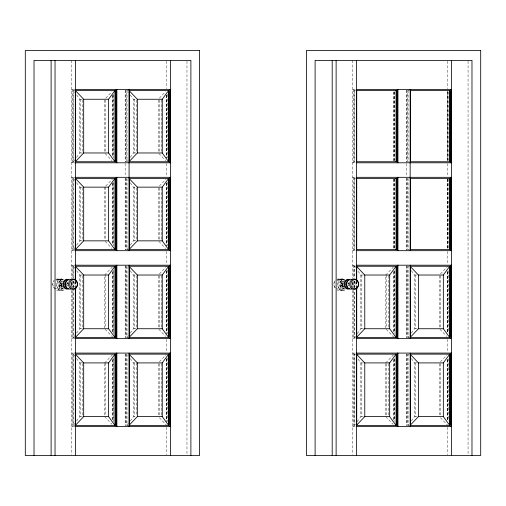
<?xml version="1.0" encoding="UTF-8"?>
<svg xmlns="http://www.w3.org/2000/svg" width="506" height="506" viewBox="0 0 506 506"><rect width="100%" height="100%" fill="white"/><g stroke="black" fill="none" stroke-linecap="round" stroke-linejoin="round"><path stroke-width="0.38" stroke-dasharray="2.53 1.9" d="M61.346 283.765L60.998 285.492L61.814 286.927M342.429 283.765L342.081 285.492L342.897 286.927M61.365 281.355L59.98 284.208L61.365 287.066M61.017 285.201L61.498 284.208L61.017 283.221M67.741 282.493L66.906 284.208L67.741 285.928M71.352 286.497L72.466 284.208L71.352 281.924M342.454 281.355L341.063 284.208L342.454 287.066M342.1 285.201L342.587 284.208L342.1 283.221M343.568 285.928L343.011 287.066L340.234 287.066L338.843 284.208L340.234 281.355L344.535 281.355M348.552 283.069L347.995 284.208L349.108 286.497M352.442 286.497L353.549 284.208L352.442 281.924M62.978 285.631L62.086 286.991L60.72 286.927L59.904 285.492L60.252 283.765L61.504 283.044M56.653 290.57L60.745 290.754L63.402 286.674M60.745 290.754L63.358 290.754L64.117 289.59M344.061 285.631L343.176 286.991L341.809 286.927L340.993 285.492L341.341 283.765L342.594 283.044M337.04 289.343L337.736 290.57L341.828 290.754L344.485 286.674M341.828 290.754L344.447 290.754L345.206 289.59M74.724 159.871L73.351 161.749L73.351 90.479L74.724 92.364M76.551 157.36L79.758 152.97L79.758 99.258L76.551 94.869M128.391 159.871L127.019 161.749L127.019 90.479L128.391 92.364M130.219 157.36L133.426 152.97L133.426 99.258L130.219 94.869M74.724 247.75L73.351 249.635L73.351 178.365L73.022 178.365L73.022 249.635L74.907 249.635M76.551 245.239L79.758 240.85L79.758 187.144L76.551 182.755M128.391 247.75L127.019 249.635L127.019 178.365L128.391 180.244M130.219 245.239L133.426 240.85L133.426 187.144L130.219 182.755M74.724 335.636L73.351 337.515L73.351 290.526M76.551 333.125L79.758 328.736L79.758 275.024L76.551 270.634M128.391 335.636L127.019 337.515L127.019 266.245L128.391 268.129M130.219 333.125L133.426 328.736L133.426 275.024L130.219 270.634M74.724 423.516L73.351 425.401L73.351 354.13L73.022 354.13L73.022 425.401L74.907 425.401M76.551 421.005L79.758 416.615L79.758 362.91L76.551 358.52M128.391 423.516L127.019 425.401L127.019 354.13L128.391 356.009M130.219 421.005L133.426 416.615L133.426 362.91L130.219 358.52M355.351 336.262L354.434 337.515L354.434 290.526M357.185 333.751L360.848 328.736L360.848 275.024L357.185 270.008M409.019 336.262L408.102 337.515L408.102 266.245L409.019 267.497M411.308 333.125L414.515 328.736L414.515 275.024L411.308 270.634M355.351 424.142L354.434 425.401L354.434 354.13L355.351 355.383M357.185 421.637L360.848 416.615L360.848 362.91L357.185 357.894M409.019 424.142L408.102 425.401L408.102 354.13L409.019 355.383M411.308 421.005L414.515 416.615L414.515 362.91L411.308 358.52M105.71 98.164L111.984 91.58M159.377 98.164L165.652 91.58M105.71 186.044L112.509 178.909M159.377 186.044L166.177 178.909M112.509 266.795L104.66 275.024L104.66 327.945M159.377 273.929L166.702 266.245M104.66 362.91L112.509 354.674M159.377 361.809L166.177 354.674M393.598 266.795L385.749 275.024L385.749 327.945M440.46 273.929L447.785 266.245M385.749 362.91L393.598 354.674M440.46 361.809L447.266 354.674M56.501 280.375L58.993 278.933L61.612 278.933L63.427 280.172M61.612 278.933L57.867 281.096L56.824 286.276L59.265 290.57L63.358 290.754M336.964 280.735L340.083 278.933L342.695 278.933L344.51 280.172M342.695 278.933L338.95 281.096L337.907 286.276L340.355 290.57L344.447 290.754M58.418 289.305L61.612 288.983M339.501 289.305L342.695 288.983M71.491 89.435L73.838 89.435M352.574 89.435L355.705 89.435M74.907 90.479L73.022 90.479L73.022 161.749L74.907 161.749M128.575 90.479L126.69 90.479L126.69 161.749L128.575 161.749M355.667 90.479L354.111 90.479L354.111 161.749L355.667 161.749M409.335 90.479L407.779 90.479L407.779 161.749L409.335 161.749M79.758 99.258L82.295 99.258M133.426 99.258L134.982 99.258M79.758 152.97L82.295 152.97M133.426 152.97L135.962 152.97M71.491 162.793L73.838 162.793M352.574 162.793L355.705 162.793M71.491 177.321L73.838 177.321M352.574 177.321L355.705 177.321M355.667 178.365L354.111 178.365L354.111 249.635L355.667 249.635M79.758 187.144L82.295 187.144M133.426 187.144L134.982 187.144M79.758 240.85L82.295 240.85M133.426 240.85L135.962 240.85M128.575 249.635L126.69 249.635L126.69 178.365M409.335 249.635L407.779 249.635L407.779 178.365M71.491 250.679L73.838 250.679M352.574 250.679L355.705 250.679M71.491 265.201L73.838 265.201M352.574 265.201L355.705 265.201M74.724 268.129L73.022 266.245L73.022 277.996M355.667 266.245L354.111 266.245L354.111 277.996M79.758 275.024L82.295 275.024M133.426 275.024L134.982 275.024M360.848 275.024L363.384 275.024M414.515 275.024L417.052 275.024M64.148 281.355L59.145 281.355L57.754 284.208L59.145 287.066L63.18 286.991M62.978 283.221L60.056 283.221L59.569 284.208L60.056 285.201L62.978 285.201M66.59 283.221L67.899 283.221M344.061 283.221L341.139 283.221L340.658 284.208L341.139 285.201L344.061 285.201M347.679 283.221L348.64 283.221M67.899 285.201L66.59 285.201L66.109 284.208M347.679 285.201L348.64 285.201M79.758 328.736L82.295 328.736M133.426 328.736L135.962 328.736M360.848 328.736L363.959 328.736M414.515 328.736L417.829 328.736M74.907 337.515L73.022 337.515L73.022 290.526M128.575 337.515L126.69 337.515L126.69 266.245M355.667 337.515L354.111 337.515L354.111 290.526M409.335 337.515L407.779 337.515L407.779 266.245M71.491 338.558L73.838 338.558M352.574 338.558L355.705 338.558M71.491 353.087L73.838 353.087M352.574 353.087L355.705 353.087M355.667 354.13L354.111 354.13L354.111 425.401L355.667 425.401M79.758 362.91L82.295 362.91M133.426 362.91L134.982 362.91M360.848 362.91L363.384 362.91M414.515 362.91L417.052 362.91M79.758 416.615L82.295 416.615M133.426 416.615L134.982 416.615M360.848 416.615L363.384 416.615M414.515 416.615L417.052 416.615M128.575 425.401L126.69 425.401L126.69 354.13M409.335 425.401L407.779 425.401L407.779 354.13M71.491 426.444L73.838 426.444M352.574 426.444L355.705 426.444M339.501 279.116L342.695 279.438M58.418 279.116L61.612 279.438M340.083 278.933L343.713 281.418M58.993 278.933L62.624 281.418M439.942 329.286L446.741 336.42M386.274 329.286L394.117 337.515M440.46 417.716L447.785 425.401M158.852 153.52L165.652 160.649M385.749 416.615L393.073 424.3M105.185 153.52L111.984 160.649M158.852 241.4L165.652 248.535M105.185 241.4L111.984 248.535M158.852 329.286L165.652 336.42M105.185 329.286L113.034 337.515M159.377 417.716L166.702 425.401M104.66 416.615L111.984 424.3M355.351 267.497L354.434 266.245L354.434 277.996M73.351 178.365L74.724 180.244M73.351 354.13L74.724 356.009M334.959 287.465L335.212 287.939A5.275 4.44 -90 0 1 335.212 280.482L334.959 280.956A4.598 3.871 -90 0 0 336.699 288.654M53.876 287.465L54.129 287.939M343.011 281.355L343.568 282.493M468.063 61.175L468.063 454.704M448.341 91.801L448.341 160.427M448.341 178.896L448.341 248.307M448.341 270.723L448.341 333.037M448.341 358.609L448.341 420.922M447.785 92.048L447.785 160.965M447.785 179.143L447.785 249.635M447.785 271.728L447.785 332.815M447.785 359.608L447.785 420.701M447.683 61.169L447.683 88.651M447.683 91.801L447.683 160.427M447.683 163.558L447.683 176.556M447.683 178.896L447.683 248.307M447.683 251.438L447.683 264.436M447.683 271.513L447.683 333.037M447.683 339.324L447.683 352.321M447.683 359.393L447.683 420.922M447.683 427.228L447.683 454.711M447.462 90.479L447.462 160.965M447.462 179.143L447.462 248.851M447.462 271.728L447.462 332.815M447.462 359.608L447.462 420.701M440.397 275.814L440.397 328.736M440.397 363.7L440.397 415.824M439.417 275.814L439.417 327.945M439.417 363.7L439.417 415.824M415.496 275.024L415.496 328.736M415.496 362.91L415.496 416.615M408.102 90.479L408.102 161.749M408.102 178.365L408.102 249.635M406.9 90.226L406.9 162.002M406.9 178.106L406.9 250.679M406.9 265.201L406.9 337.768M406.9 353.871L406.9 425.654M406.242 90.226L406.242 162.002M406.242 163.558L406.242 176.556M406.242 178.106L406.242 249.888M406.242 265.992L406.242 337.768M406.242 353.871L406.242 425.654M394.674 91.801L394.674 160.427M394.674 178.896L394.674 248.307M394.674 270.723L394.674 333.037M394.674 358.609L394.674 420.922M394.117 92.048L394.117 160.965M394.117 179.143L394.117 249.635M394.117 270.944L394.117 333.599M394.117 358.83L394.117 421.479M394.016 91.801L394.016 160.427M394.016 178.896L394.016 248.307M394.016 271.513L394.016 333.037M394.016 359.393L394.016 420.922M393.794 92.048L393.794 161.749M393.794 179.143L393.794 248.851M393.794 271.728L393.794 332.815M393.794 359.608L393.794 420.701M388.69 275.814L388.69 327.945M388.69 363.7L388.69 415.824M386.729 275.024L386.729 327.945M386.729 363.7L386.729 415.824M385.749 363.7L385.749 415.824M361.828 275.024L361.828 328.736M361.828 362.91L361.828 416.615M356.724 281.127L356.724 286.611M356.496 281.766L356.496 286.497M356.395 281.127L356.395 286.611M355.844 281.766L355.844 286.497M354.434 90.479L354.434 161.749M354.434 178.365L354.434 249.635M354.434 281.127L354.434 289.742M354.111 281.127L354.111 289.742M353.232 89.435L353.232 162.793M353.232 177.321L353.232 250.679M353.232 265.201L353.232 278.61M353.232 281.766L353.232 287.288M353.232 290.444L353.232 338.558M353.232 353.087L353.232 426.444M352.574 60.385L352.574 278.61M352.574 281.766L352.574 286.497M352.574 290.444L352.574 454.711M186.973 61.175L186.973 454.704M167.252 94.167L167.252 158.062M167.252 182.052L167.252 245.941M167.252 269.932L167.252 333.827M167.252 357.818L167.252 421.707M166.702 95.179L166.702 157.834M166.702 183.064L166.702 245.714M166.702 270.944L166.702 333.599M166.702 358.83L166.702 421.479M166.6 61.169L166.6 88.651M166.6 94.957L166.6 157.271M166.6 163.558L166.6 176.556M166.6 182.843L166.6 245.157M166.6 251.438L166.6 264.436M166.6 270.723L166.6 333.037M166.6 339.324L166.6 352.321M166.6 358.609L166.6 420.922M166.6 427.228L166.6 454.711M166.373 95.179L166.373 157.834M166.373 183.064L166.373 245.714M166.373 270.944L166.373 333.599M166.373 358.83L166.373 421.479M161.269 100.049L161.269 152.179M161.269 187.935L161.269 240.059M161.269 275.814L161.269 328.736M161.269 363.7L161.269 415.824M159.308 100.049L159.308 152.179M159.308 187.935L159.308 240.059M159.308 275.814L159.308 328.736M159.308 363.7L159.308 415.824M158.327 100.049L158.327 152.179M158.327 187.935L158.327 240.059M158.327 275.814L158.327 327.945M158.327 363.7L158.327 415.824M136.367 100.049L136.367 152.179M136.367 187.935L136.367 240.059M136.367 275.814L136.367 327.945M136.367 362.91L136.367 415.824M134.406 99.258L134.406 152.97M134.406 187.144L134.406 240.85M134.406 275.024L134.406 328.736M134.406 362.91L134.406 416.615M125.811 90.226L125.811 162.002M125.811 178.106L125.811 249.888M125.811 265.201L125.811 337.768M125.811 353.871L125.811 425.654M125.159 90.226L125.159 162.002M125.159 163.558L125.159 176.556M125.159 178.106L125.159 249.888M125.159 265.992L125.159 337.768M125.159 353.871L125.159 425.654M113.584 94.167L113.584 158.062M113.584 182.052L113.584 245.941M113.584 269.932L113.584 333.827M113.584 357.818L113.584 421.707M113.034 95.179L113.034 157.05M113.034 183.064L113.034 244.936M113.034 271.728L113.034 332.815M113.034 359.608L113.034 420.701M112.933 95.748L112.933 156.48M112.933 183.627L112.933 245.157M112.933 271.513L112.933 333.037M112.933 359.393L112.933 420.922M112.705 95.179L112.705 157.05M112.705 183.064L112.705 244.936M112.705 271.728L112.705 332.815M112.705 359.608L112.705 420.701M105.64 100.049L105.64 152.179M105.64 187.144L105.64 240.059M105.64 275.024L105.64 327.945M105.64 362.91L105.64 415.824M104.66 100.049L104.66 152.179M104.66 187.144L104.66 240.059M104.66 363.7L104.66 415.824M82.699 100.049L82.699 152.179M82.699 187.935L82.699 240.059M82.699 275.814L82.699 327.945M82.699 363.7L82.699 415.824M80.739 99.258L80.739 152.97M80.739 187.144L80.739 240.85M80.739 275.024L80.739 328.736M80.739 362.91L80.739 416.615M75.634 281.127L75.634 286.611M75.413 281.766L75.413 286.497M75.312 281.127L75.312 286.611M74.755 281.766L74.755 287.288M73.351 266.245L73.351 277.996M73.351 281.127L73.351 289.742M73.022 281.127L73.022 289.742M72.143 89.435L72.143 162.793M72.143 177.321L72.143 250.679M72.143 265.201L72.143 278.61M72.143 281.766L72.143 287.288M72.143 290.444L72.143 338.558M72.143 353.087L72.143 426.444M71.491 60.385L71.491 278.61M71.491 281.766L71.491 286.497M71.491 290.444L71.491 454.711M336.699 279.767A4.598 3.871 -90 0 1 341.556 283.815A4.598 3.871 -90 0 1 337.357 288.793M337.205 279.116A5.275 4.44 -90 0 1 342.796 284.208A5.275 4.44 -90 0 1 337.205 289.305M344.01 288.249A4.94 4.156 -90 0 1 338.362 287.275A4.94 4.156 -90 0 1 338.856 280.52A4.94 4.156 -90 0 1 344.561 280.716M347.527 281.197A4.94 4.156 -90 0 1 348.248 285.485M345.313 288.983A4.94 4.156 -90 0 1 340.083 284.208A4.94 4.156 -90 0 1 345.313 279.438M344.801 288.458A4.396 3.7 -90 0 1 340.146 284.208A4.396 3.7 -90 0 1 344.801 279.963M353.713 280.716A4.94 4.156 -90 0 1 353.713 287.699M352.277 283.556A4.94 4.156 -90 0 1 352.277 284.865M352.125 283.075A4.396 3.7 -90 0 1 352.233 284.6M55.609 279.767A4.598 3.871 -90 0 1 60.473 283.815A4.598 3.871 -90 0 1 56.267 288.793M55.609 288.654A4.598 3.871 -90 0 1 53.876 280.956L54.129 280.482A5.275 4.44 -90 0 0 55.578 289.09M56.115 279.116A5.275 4.44 -90 0 1 61.707 284.208A5.275 4.44 -90 0 1 56.115 289.305M63.471 287.699A4.94 4.156 -90 0 1 57.595 287.699A4.94 4.156 -90 0 1 57.595 280.716A4.94 4.156 -90 0 1 63.471 280.716M66.444 281.197A4.94 4.156 -90 0 1 67.165 285.485M64.224 288.983A4.94 4.156 -90 0 1 58.993 284.208A4.94 4.156 -90 0 1 64.224 279.438M63.086 288.591A4.396 3.7 -90 0 1 59.057 284.208A4.396 3.7 -90 0 1 63.086 279.831M72.624 280.716A4.94 4.156 -90 0 1 72.624 287.699M71.087 282.93A4.94 4.156 -90 0 1 71.087 285.485M71.036 283.075A4.396 3.7 -90 0 1 71.036 285.346"/><path stroke-width="0.76" d="M66.071 281.355L64.686 284.208L66.071 287.066M347.16 281.355L345.775 284.208L347.16 287.066M108.581 99.258L114.995 90.479L114.995 161.749L108.581 152.97L108.581 99.258L83.68 99.258L75.312 90.479L115.317 90.479L115.317 161.749L75.312 161.749L75.312 90.479M162.249 99.258L168.662 90.479L168.662 161.749L162.249 152.97L162.249 99.258L137.347 99.258L129.498 91.029M108.581 187.144L114.995 178.365L114.995 249.635L108.581 240.85L108.581 187.144L83.68 187.144L75.312 178.365L115.317 178.365L115.317 249.635L75.312 249.635L75.312 178.365M162.249 187.144L168.662 178.365L168.662 249.635L162.249 240.85L162.249 187.144L137.347 187.144L129.498 178.909M108.581 275.024L114.995 266.245L114.995 337.515L108.581 328.736L108.581 275.024L83.68 275.024L75.312 266.245L115.317 266.245L115.317 337.515L75.312 337.515L75.312 288.173M162.249 275.024L168.662 266.245L168.662 337.515L162.249 328.736L162.249 275.024L137.347 275.024L129.498 266.795M108.581 362.91L114.995 354.13L114.995 425.401L108.581 416.615L108.581 362.91L83.68 362.91L75.312 354.13L115.317 354.13L115.317 425.401L75.312 425.401L75.312 354.13M162.249 362.91L168.662 354.13L168.662 425.401L162.249 416.615L162.249 362.91L137.347 362.91L129.498 354.674M389.671 275.024L396.078 266.245L396.078 337.515L389.671 328.736L389.671 275.024L364.769 275.024L356.395 266.245L396.407 266.245L396.407 337.515L356.395 337.515L364.769 328.736L364.769 275.024M443.338 275.024L449.745 266.245L449.745 337.515L443.338 328.736L443.338 275.024L418.437 275.024L410.062 266.245L450.074 266.245L450.074 337.515L410.062 337.515L418.437 328.736L418.437 275.024M389.671 362.91L396.078 354.13L396.078 425.401L389.671 416.615L389.671 362.91L364.769 362.91L356.395 354.13L396.407 354.13L396.407 425.401L356.395 425.401L364.769 416.615L364.769 362.91M443.338 362.91L449.745 354.13L449.745 425.401L443.338 416.615L443.338 362.91L418.437 362.91L410.062 354.13L450.074 354.13L450.074 425.401L410.062 425.401L418.437 416.615L418.437 362.91M75.312 161.749L83.68 152.97L83.68 99.258M129.498 161.199L137.347 152.97L137.347 99.258M75.312 249.635L83.68 240.85L83.68 187.144M129.498 249.085L137.347 240.85L137.347 187.144M75.312 337.515L83.68 328.736L83.68 275.024M129.498 336.964L137.347 328.736L137.347 275.024M75.312 425.401L83.68 416.615L83.68 362.91M129.498 424.85L137.347 416.615L137.347 362.91M74.755 89.435L170.522 89.435M356.496 89.435L451.605 89.435M128.979 90.479L168.985 90.479L168.985 161.749L128.979 161.749M356.395 90.479L396.407 90.479L396.407 161.749L356.395 161.749M410.062 90.479L450.074 90.479L450.074 161.749L410.062 161.749M83.68 152.97L108.581 152.97M137.347 152.97L162.249 152.97M74.755 162.793L170.522 162.793M356.496 162.793L451.605 162.793M74.755 177.321L170.522 177.321M356.496 177.321L451.605 177.321M128.979 178.365L168.985 178.365L168.985 249.635L128.979 249.635M356.395 178.365L396.407 178.365L396.407 249.635L356.395 249.635M410.062 178.365L450.074 178.365L450.074 249.635L410.062 249.635M83.68 240.85L108.581 240.85M137.347 240.85L162.249 240.85M74.755 250.679L170.522 250.679M356.496 250.679L451.605 250.679M74.755 265.201L170.522 265.201M356.496 265.201L451.605 265.201M128.979 266.245L168.985 266.245L168.985 337.515L128.979 337.515M83.68 328.736L108.581 328.736M137.347 328.736L162.249 328.736M364.769 328.736L389.671 328.736M418.437 328.736L443.338 328.736M74.755 338.558L170.522 338.558M356.496 338.558L451.605 338.558M74.755 353.087L170.522 353.087M356.496 353.087L451.605 353.087M128.979 354.13L168.985 354.13L168.985 425.401L128.979 425.401M83.68 416.615L108.581 416.615M137.347 416.615L162.249 416.615M364.769 416.615L389.671 416.615M418.437 416.615L443.338 416.615M74.755 426.444L170.522 426.444M356.496 426.444L451.605 426.444M471.984 455.495L471.984 60.385L315.105 60.385L315.105 455.495M451.605 60.385L451.605 455.495M450.954 89.435L450.954 162.793M450.954 177.321L450.954 250.679M450.954 265.201L450.954 338.558M450.954 353.087L450.954 426.444M449.745 90.479L449.745 161.749M449.745 178.365L449.745 249.635M410.391 90.479L410.391 161.749M410.391 178.365L410.391 249.635M410.391 266.245L410.391 337.515M410.391 354.13L410.391 425.401M410.164 89.435L410.164 250.679M410.164 265.201L410.164 338.558M410.164 353.087L410.164 426.444M397.937 89.435L397.937 162.793M397.937 177.321L397.937 250.679M397.937 265.201L397.937 338.558M397.937 353.087L397.937 426.444M397.286 89.435L397.286 162.793M397.286 177.321L397.286 250.679M397.286 265.201L397.286 338.558M397.286 353.087L397.286 426.444M396.078 90.479L396.078 161.749M396.078 178.365L396.078 249.635M356.724 90.479L356.724 161.749M356.724 178.365L356.724 249.635M356.724 266.245L356.724 280.343M356.724 287.389L356.724 337.515M356.724 354.13L356.724 425.401M356.496 60.385L356.496 280.191M356.496 287.288L356.496 455.495M336.123 60.385L336.123 455.495M332.202 60.385L332.202 455.495M190.895 455.495L190.895 60.385L34.016 60.385L34.016 455.495M170.522 60.385L170.522 455.495M169.864 89.435L169.864 162.793M169.864 177.321L169.864 250.679M169.864 265.201L169.864 338.558M169.864 353.087L169.864 426.444M129.302 90.479L129.302 161.749M129.302 178.365L129.302 249.635M129.302 266.245L129.302 337.515M129.302 354.13L129.302 425.401M129.081 89.435L129.081 250.679M129.081 265.201L129.081 338.558M129.081 353.087L129.081 426.444M116.854 89.435L116.854 162.793M116.854 177.321L116.854 250.679M116.854 265.201L116.854 338.558M116.854 353.087L116.854 426.444M116.197 89.435L116.197 162.793M116.197 177.321L116.197 250.679M116.197 265.201L116.197 338.558M116.197 353.087L116.197 426.444M75.634 90.479L75.634 161.749M75.634 178.365L75.634 249.635M75.634 266.245L75.634 280.343M75.634 288.173L75.634 337.515M75.634 354.13L75.634 425.401M75.413 60.385L75.413 280.191M75.413 288.078L75.413 455.495M75.312 266.245L75.312 280.343M55.034 60.385L55.034 455.495M51.112 60.385L51.112 455.495M351.847 288.983A4.94 4.156 -90 0 1 346.616 284.208A4.94 4.156 -90 0 1 351.847 279.438M349.235 288.983A4.94 4.156 -90 0 1 344.004 284.208A4.94 4.156 -90 0 1 349.235 279.438M349.507 288.458A4.396 3.7 -90 0 1 344.852 284.208A4.396 3.7 -90 0 1 349.507 279.963M70.764 288.983A4.94 4.156 -90 0 1 65.527 284.208A4.94 4.156 -90 0 1 70.764 279.438M68.146 288.983A4.94 4.156 -90 0 1 62.915 284.208A4.94 4.156 -90 0 1 68.146 279.438M68.418 288.458A4.396 3.7 -90 0 1 63.762 284.208A4.396 3.7 -90 0 1 68.418 279.963M199.611 50.505L25.3 50.505L25.3 455.495L199.611 455.495L199.611 50.505M480.7 50.505L306.389 50.505L306.389 455.495L480.7 455.495L480.7 50.505M357.432 287.465A4.598 3.871 -90 0 0 355.699 279.767A4.598 3.871 -90 0 0 350.955 285.403A4.598 3.871 -90 0 0 357.432 287.465M357.179 287.939A5.275 4.44 -90 0 0 355.187 279.116A5.275 4.44 -90 0 0 349.754 285.574A5.275 4.44 -90 0 0 357.179 287.939M76.343 287.465A4.598 3.871 -90 0 0 74.61 279.767A4.598 3.871 -90 0 0 69.866 285.403A4.598 3.871 -90 0 0 76.343 287.465M76.096 287.939A5.275 4.44 -90 0 0 74.104 279.116A5.275 4.44 -90 0 0 68.664 285.574A5.275 4.44 -90 0 0 76.096 287.939"/></g></svg>
